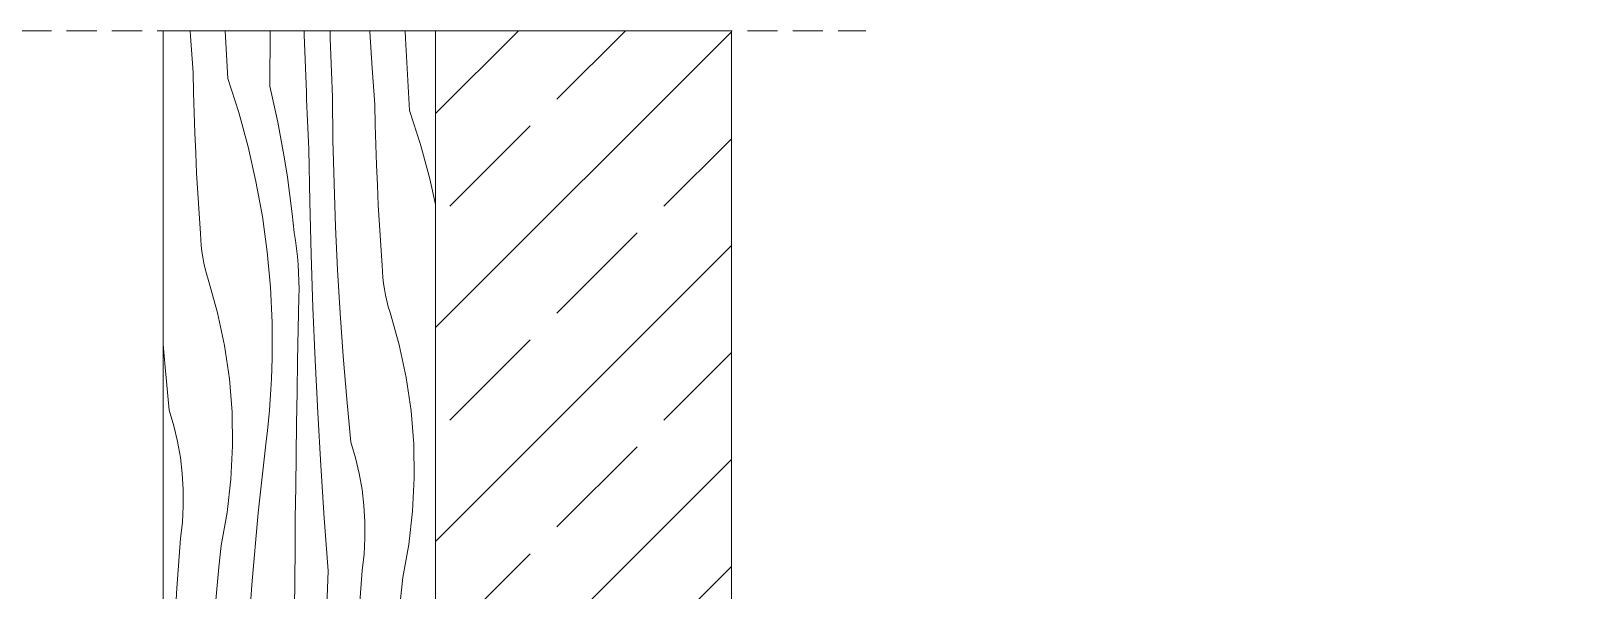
# Model space of a CAD drawing. Header units: millimetres. Extents: x -7826 to 55813, y 465 to 25965.
# Drawn here: x 52105 to 53123, y 9133 to 9503 of the extents above; entities that cross this region are included whole.
import ezdxf

# ---------------------------------------------------------------- set-up
doc = ezdxf.new("R2010")
doc.units = ezdxf.units.MM
doc.linetypes.add('Hidden Line', pattern=[30.00000000000001, 20, -10.00000000000001])
doc.layers.add('2D Drafting - General2', color=251, linetype='Continuous', lineweight=15)
doc.layers.add('2D Drafting - General81', color=251, linetype='Continuous', lineweight=20)

# ---------------------------------------------------------------- blocks, each defined once
blk = doc.blocks.new('*X20')
at = {"layer": '2D Drafting - General81', "linetype": 'Continuous'}
for p, q in [((-46593.02023694701, 57140.68869167434), (-46593.23275134714, 57144.22646587092)), ((-46568.3823712609, 57112.5832058404), (-46570.07143245803, 57144.22646587092)), ((-46540.57878670369, 57107.68068372256), (-46540.34131347314, 57144.22646587092)), ((-46517.81571204525, 57141.55553861842), (-46517.88414431181, 57144.22646587092)), ((-46500.64749524939, 57139.21934621701), (-46500.79108291211, 57144.22646587092)), ((-46474.40045511993, 57143.62233934617), (-46474.42763838967, 57144.22646587092)), ((-46472.95247569976, 57119.51750585319), (-46474.40045511993, 57143.62233934617)), ((-46450.86342448383, 57139.1620951416), (-46451.01413432373, 57144.22646587092)), ((-46591.21008292014, 57116.60834731376), (-46593.02023694701, 57140.68869167434)), ((-46516.43528899163, 57103.42353366725), (-46517.81571204525, 57141.55553861842)), ((-46500.47563639194, 57133.66958288645), (-46500.64749524939, 57139.21934621701)), ((-46500.29107932903, 57128.12022732182), (-46500.47563639194, 57133.66958288645)), ((-46448.31461001365, 57091.41202001925), (-46450.86342448383, 57139.1620951416)), ((-46500.09382502692, 57122.57130857738), (-46500.29107932903, 57128.12022732182)), ((-46499.88387451835, 57117.02285570509), (-46500.09382502692, 57122.57130857738)), ((-46590.94338025215, 57103.29113427358), (-46591.21008292014, 57116.60834731376)), ((-46568.38237126091, 57112.58320584041), (-46561.15828062245, 57090.20054832796)), ((-46499.66122890255, 57111.47489775446), (-46499.88387451835, 57117.02285570509)), ((-46499.42588934521, 57105.92746377244), (-46499.66122890255, 57111.47489775446)), ((-46471.14232167289, 57095.43716149261), (-46472.95247569976, 57119.51750585319)), ((-46590.5824906522, 57089.97614076373), (-46590.94338025215, 57103.29113427358)), ((-46540.57878670369, 57107.68068372257), (-46537.86797307846, 57095.71374029374)), ((-46516.23828903705, 57098.7489969708), (-46516.43528899163, 57103.42353366726)), ((-46499.17785707844, 57100.38058280321), (-46499.42588934521, 57105.92746377244)), ((-46537.86797307846, 57095.71374029374), (-46535.35287061632, 57083.70413975317)), ((-46516.03523091318, 57094.07471951787), (-46516.23828903705, 57098.7489969708)), ((-46515.82611496111, 57089.40070915981), (-46516.03523091318, 57094.07471951787)), ((-46498.83599205677, 57071.80263771582), (-46499.17785707844, 57100.38058280322)), ((-46470.8756190049, 57082.11994845243), (-46471.14232167289, 57095.43716149261)), ((-46448.31461001365, 57091.41202001926), (-46441.0905193752, 57069.0293625068)), ((-46590.12743217519, 57076.6640329196), (-46590.5824906522, 57089.97614076373)), ((-46561.15828062245, 57090.20054832796), (-46554.93232643617, 57067.51997652426)), ((-46535.35287061632, 57083.70413975317), (-46533.03414957953, 57071.6550825995)), ((-46515.61094153209, 57084.72697374752), (-46515.82611496111, 57089.40070915981)), ((-46515.38971098753, 57080.05352113144), (-46515.61094153209, 57084.72697374752)), ((-46470.51472940494, 57068.80495494257), (-46470.8756190049, 57082.11994845243)), ((-46589.57822758727, 57063.35547673227), (-46590.12743217519, 57076.6640329196)), ((-46533.03414957953, 57071.6550825995), (-46530.91242789567, 57059.56977984634)), ((-46515.16242369905, 57075.38035916152), (-46515.38971098753, 57080.05352113144)), ((-46514.9290800484, 57070.70749568723), (-46515.16242369905, 57075.38035916152)), ((-46514.68968042755, 57066.03493855755), (-46514.9290800484, 57070.70749568723)), ((-46498.15572301968, 57043.23074503879), (-46498.83599205677, 57071.80263771582)), ((-46588.93490436455, 57050.05113801507), (-46589.57822758727, 57063.35547673227)), ((-46554.93232643617, 57067.51997652426), (-46549.71672073889, 57044.58597774334)), ((-46514.10581401326, 57031.1280229051), (-46514.68968042755, 57066.03493855755)), ((-46470.05967092794, 57055.49284709845), (-46470.51472940494, 57068.80495494257)), ((-46441.0905193752, 57069.0293625068), (-46434.86456518891, 57046.34879070311)), ((-46530.91242789567, 57059.56977984634), (-46528.988270993, 57047.45145216662)), ((-46469.51046634001, 57042.18429091111), (-46470.05967092794, 57055.49284709845)), ((-46588.19749469184, 57036.75168237036), (-46588.93490436455, 57050.05113801507)), ((-46549.71672073889, 57044.58597774334), (-46545.52169379691, 57021.44353638923)), ((-46528.988270993, 57047.45145216662), (-46527.26219164973, 57035.30332903422)), ((-46497.13714537113, 57014.66891182234), (-46498.15572301968, 57043.23074503879)), ((-46468.86714311729, 57028.87995219392), (-46469.51046634001, 57042.18429091111)), ((-46434.86456518891, 57046.34879070311), (-46430.9925600935, 57029.3228563645)), ((-46587.36603546099, 57023.45777515622), (-46588.19749469184, 57036.75168237036)), ((-46527.26219164973, 57035.30332903422), (-46525.7346498574, 57023.12864786337)), ((-46513.23456091101, 56996.22709772554), (-46514.10581401326, 57031.1280229051)), ((-46586.44056826904, 57010.17008145312), (-46587.36603546099, 57023.45777515622)), ((-46545.52169379691, 57021.44353638923), (-46542.35547403948, 56998.1380457203)), ((-46525.7346498574, 57023.12864786337), (-46524.40605269829, 57010.93065314588)), ((-46468.12973344458, 57015.58049654921), (-46468.86714311729, 57028.87995219392)), ((-46586.26350726609, 57006.22515761488), (-46586.44056826904, 57010.17008145312)), ((-46523.58197736082, 57005.61377243721), (-46524.40605269828, 57010.93065314588)), ((-46495.78040196101, 56986.1211437059), (-46497.13714537113, 57014.66891182234)), ((-46467.29827421373, 57002.28658933507), (-46468.12973344458, 57015.58049654921)), ((-46585.94809320224, 57002.28887908606), (-46586.26350726609, 57006.22515761488)), ((-46585.49471476432, 56998.36609656848), (-46585.94809320224, 57002.28887908606)), ((-46522.88273729007, 57000.27903870856), (-46523.58197736082, 57005.61377243721)), ((-46522.30871660904, 56994.92938256168), (-46522.88273729007, 57000.27903870856)), ((-46466.37280702178, 56988.99889563196), (-46467.29827421373, 57002.28658933507)), ((-46584.90393065354, 56994.46164413277), (-46585.49471476432, 56998.36609656848)), ((-46584.17646889704, 56990.58033326131), (-46584.90393065354, 56994.46164413277)), ((-46583.31322595071, 56986.72694691891), (-46584.17646889704, 56990.58033326131)), ((-46542.35547403948, 56998.1380457203), (-46540.22427191905, 56974.71521881162)), ((-46521.86023065232, 56989.56774279584), (-46522.30871660904, 56994.92938256168)), ((-46521.53752579279, 56984.19706479341), (-46521.86023065232, 56989.56774279584)), ((-46512.07598018469, 56961.33452901732), (-46513.23456091101, 56996.22709772554)), ((-46582.3152655945, 56982.90623365884), (-46583.31322595071, 56986.72694691891)), ((-46581.18381762151, 56979.12290177113), (-46582.3152655945, 56982.90623365884)), ((-46575.14764554831, 56957.78073209473), (-46581.18381762151, 56979.12290177113)), ((-46521.34077930628, 56978.8202989019), (-46521.53752579279, 56984.19706479341)), ((-46494.08568306511, 56957.59144435636), (-46495.78040196101, 56986.1211437059)), ((-46466.19574601884, 56985.05397179374), (-46466.37280702178, 56988.99889563196)), ((-46465.88033195498, 56981.1176932649), (-46466.19574601884, 56985.05397179374)), ((-46465.42695351706, 56977.19491074733), (-46465.88033195498, 56981.1176932649)), ((-46540.22427191905, 56974.71521881162), (-46539.1322677296, 56951.22099889006)), ((-46521.27009927422, 56973.44039881313), (-46521.34077930628, 56978.8202989019)), ((-46521.32552452425, 56968.06031994069), (-46521.27009927422, 56973.44039881313)), ((-46464.83616940628, 56973.29045831163), (-46465.42695351706, 56977.19491074733)), ((-46464.10870764978, 56969.40914744015), (-46464.83616940628, 56973.29045831163)), ((-46463.24546470345, 56965.55576109776), (-46464.10870764978, 56969.40914744015)), ((-46521.76881254882, 56947.170256135), (-46521.32552452425, 56968.06031994069)), ((-46510.63015037662, 56926.45268221239), (-46512.07598018469, 56961.33452901732)), ((-46462.24750434724, 56961.73504783768), (-46463.24546470345, 56965.55576109776)), ((-46461.11605637425, 56957.95171594997), (-46462.24750434724, 56961.73504783768)), ((-46570.51129971184, 56936.09138270205), (-46575.14764554831, 56957.78073209473)), ((-46539.1322677296, 56951.22099889006), (-46539.08160340713, 56927.70146921791)), ((-46492.05322635839, 56929.08381490657), (-46494.08568306511, 56957.59144435636)), ((-46455.07988430106, 56936.60954627358), (-46461.11605637425, 56957.95171594997)), ((-46522.17850769455, 56926.2795065083), (-46521.76881254882, 56947.170256135)), ((-46609.75107812893, 56921.77343921535), (-46610.99255683414, 56936.6935247528)), ((-46567.29438441405, 56914.14656473151), (-46570.51129971184, 56936.09138270205)), ((-46489.68331688167, 56900.60225339419), (-46492.05322635839, 56929.08381490657)), ((-46450.44353846458, 56914.92019688089), (-46455.07988430106, 56936.60954627358)), ((-46607.04404824896, 56893.32194002217), (-46609.75107812893, 56921.77343921535)), ((-46539.53406651579, 56913.96668043331), (-46539.26340569524, 56920.83261119889)), ((-46539.26340569524, 56920.83261119889), (-46539.08160340712, 56927.70146921791)), ((-46522.55460890203, 56905.38812508055), (-46522.17850769455, 56926.2795065083)), ((-46508.89716950227, 56891.5839220158), (-46510.63015037662, 56926.45268221239)), ((-46565.51050204378, 56892.03906954362), (-46567.29438441405, 56914.14656473151)), ((-46539.89354055588, 56907.10482638561), (-46539.53406651579, 56913.96668043331)), ((-46447.22662316679, 56892.97537891035), (-46450.44353846458, 56914.92019688089)), ((-46540.87867270973, 56893.39794269668), (-46540.34176763394, 56900.2481978377)), ((-46540.34176763394, 56900.2481978377), (-46539.89354055588, 56907.10482638561)), ((-46522.89711519871, 56884.49616587336), (-46522.55460890203, 56905.38812508055)), ((-46486.9762870017, 56872.15075420101), (-46489.68331688167, 56900.60225339419)), ((-46604.00610807475, 56883.03576892023), (-46607.04404824896, 56893.32194002217)), ((-46565.16719556049, 56869.86237636245), (-46565.51050204378, 56892.03906954362)), ((-46541.50416589692, 56886.55520780262), (-46540.87867270973, 56893.39794269668)), ((-46506.87715504364, 56856.73061224551), (-46508.89716950227, 56891.5839220158)), ((-46445.44274079653, 56870.86788372247), (-46447.22662316679, 56892.97537891035)), ((-46601.5572771501, 56872.59366072586), (-46604.00610807475, 56883.03576892023)), ((-46543.02048292254, 56872.89687962893), (-46542.21814247815, 56879.72113873662)), ((-46542.21814247815, 56879.72113873662), (-46541.50416589692, 56886.55520780262)), ((-46523.20602569896, 56863.60368290984), (-46522.89711519871, 56884.49616587336)), ((-46599.70546104742, 56862.0293257462), (-46601.5572771501, 56872.59366072586)), ((-46566.26591659963, 56847.7102570085), (-46565.16719556049, 56869.86237636245)), ((-46548.35138363093, 56825.37690880581), (-46543.02048292254, 56872.89687962893)), ((-46483.93834682749, 56861.86458309908), (-46486.9762870017, 56872.15075420101)), ((-46445.09943431323, 56848.69119054129), (-46445.44274079653, 56870.86788372247)), ((-46598.45663799338, 56851.37686887372), (-46599.70546104742, 56862.0293257462)), ((-46523.48133960395, 56842.71073021445), (-46523.20602569896, 56863.60368290984)), ((-46481.48951590284, 56851.4224749047), (-46483.93834682749, 56861.86458309908)), ((-46597.81483956934, 56840.67067948518), (-46598.45663799338, 56851.37686887372)), ((-46568.80201933455, 56825.67637939444), (-46566.26591659963, 56847.7102570085)), ((-46504.57024394126, 56821.89511567201), (-46506.87715504364, 56856.73061224551)), ((-46479.63769980016, 56840.85813992505), (-46481.48951590284, 56851.4224749047)), ((-46446.19815535238, 56826.53907118735), (-46445.09943431323, 56848.69119054129)), ((-46597.78213769617, 56829.94532042228), (-46597.81483956934, 56840.67067948518)), ((-46523.72305620179, 56821.81736181286), (-46523.48133960395, 56842.71073021445)), ((-46478.38887674612, 56830.20568305257), (-46479.63769980016, 56840.85813992505)), ((-46598.35863794549, 56819.2354164123), (-46597.78213769617, 56829.94532042228)), ((-46477.74707832209, 56819.49949366403), (-46478.38887674612, 56830.20568305257)), ((-46448.73425808729, 56804.50519357329), (-46446.19815535238, 56826.53907118735)), ((-46599.54247919883, 56808.57554228888), (-46598.35863794549, 56819.2354164123)), ((-46572.7647801209, 56803.85391146014), (-46568.80201933455, 56825.67637939444)), ((-46552.56050189528, 56777.74446762513), (-46548.35138363093, 56825.37690880581)), ((-46523.93117486744, 56800.92363173183), (-46523.72305620179, 56821.81736181286)), ((-46501.97659258492, 56787.0797938582), (-46504.57024394126, 56821.89511567201)), ((-46477.71437644892, 56808.77413460113), (-46477.74707832209, 56819.49949366403)), ((-46602.00587150363, 56775.62129931537), (-46599.54247919883, 56808.57554228888)), ((-46478.29087669824, 56798.06423059115), (-46477.71437644892, 56808.77413460113)), ((-46574.29196238, 56789.42532790903), (-46572.7647801209, 56803.85391146014)), ((-46524.28446046406, 56761.57990927817), (-46523.93117486744, 56800.92363173183)), ((-46479.47471795157, 56787.40435646773), (-46478.29087669824, 56798.06423059115)), ((-46452.69701887364, 56782.682725639), (-46448.73425808729, 56804.50519357329)), ((-46575.68876623543, 56774.9835396564), (-46574.29196238, 56789.42532790903)), ((-46503.41870756864, 56748.95007219941), (-46501.97659258492, 56787.0797938582)), ((-46481.93811025637, 56754.45011349422), (-46479.47471795157, 56787.40435646773)), ((-46604.02026562531, 56742.63656575685), (-46602.00587150363, 56775.62129931537)), ((-46555.64549797108, 56730.02603378027), (-46552.56050189528, 56777.74446762513)), ((-46454.22420113275, 56768.25414208788), (-46452.69701887364, 56782.682725639)), ((-46576.95507774276, 56760.52972479283), (-46575.68876623543, 56774.9835396564))]:
    blk.add_line(p, q, dxfattribs=at)
blk = doc.blocks.new('Wype_nienie_24')
at = {"layer": '2D Drafting - General2', "linetype": 'Continuous'}
for p, q in [((-46610.99255683414, 57144.22646587092), (-46610.99255683414, 55365.34941756732)), ((-46430.9925600935, 57144.22646587092), (-46610.99255683414, 57144.22646587092)), ((-46430.9925600935, 55546.22052564414), (-46430.9925600935, 57144.22646587092))]:
    blk.add_line(p, q, dxfattribs=at)
at = {"layer": '2D Drafting - General81', "linetype": 'Continuous'}
blk.add_blockref('*X20', (0, 0), dxfattribs=at)

msp = doc.modelspace()

# ---------------------------------------------------------------- hatches: boundary and pattern name
at = {"layer": '2D Drafting - General81', "linetype": 'Continuous'}
h = msp.add_hatch(dxfattribs=at)
h.set_pattern_fill('SOLID___DASHED', color=256, style=0, pattern_type=2)
h.set_pattern_definition([(44.99999999999999, (98803.87108439812, -47641.55253353644), (-70.71067811865473, 70.71067811865478), []), (44.99999999999999, (98768.51574533881, -47606.19719447711), (-70.71067811865473, 70.71067811865478), [75, -25])])
h.paths.add_polyline_path([(52372.87852756398, 9502.673932334477), (52372.87852756398, 7904.667991421625), (52568.42425582659, 7904.667991421625), (53968.47015288262, 7904.667991421625), (53968.47015288262, 8100.213719684233), (52568.42425582659, 8100.213719684233), (52568.42425582659, 9502.673932334477)])

# ---------------------------------------------------------------- linework, layer by layer
at = {"layer": '2D Drafting - General2', "linetype": 'Hidden Line'}
msp.add_line((51678.90919246667, 9502.673907294764), (52657.14094091327, 9502.673907294757), dxfattribs=at)
at = {"layer": '2D Drafting - General2', "linetype": 'Continuous', "flags": 128}
msp.add_lwpolyline([(52372.87852756398, 9502.673932334477), (52372.87852756398, 7904.667991421625), (52568.42425582659, 7904.667991421625), (53968.47015288262, 7904.667991421625), (53968.47015288262, 8100.213719684233), (52568.42425582659, 8100.213719684233), (52568.42425582659, 9502.673932334477)], close=True, dxfattribs=at)

# ---------------------------------------------------------------- block references
at = {"layer": '2D Drafting - General81', "linetype": 'Continuous'}
msp.add_blockref('Wype_nienie_24', (98803.87108439812, -47641.55253353644), dxfattribs=at)

doc.saveas('drawing.dxf')
